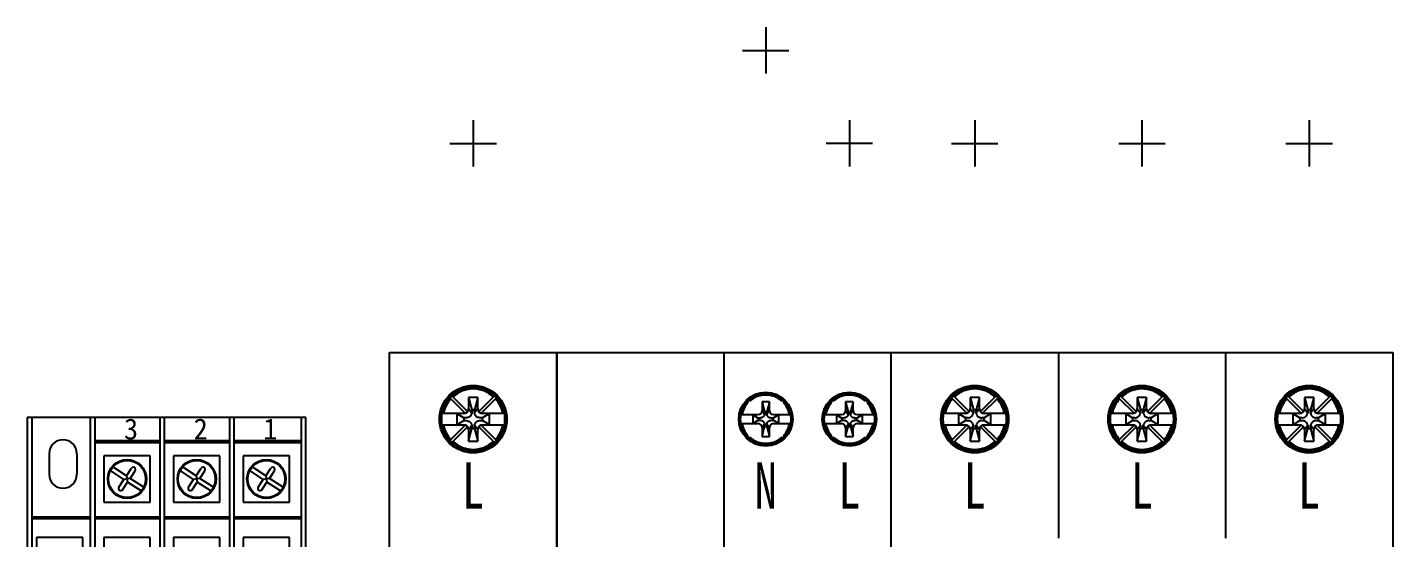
# Model space of a CAD drawing. Extents: x 1008937 to 1009637, y 79345 to 81548.
# Drawn here: x 1009109.2 to 1009256.2, y 80615.4 to 80670.4 of the extents above; entities that cross this region are included whole.
import ezdxf
from ezdxf.enums import TextEntityAlignment as Align

# ---------------------------------------------------------------- set-up
doc = ezdxf.new("R2010")
doc.units = 0
doc.header["$MEASUREMENT"] = 0
doc.layers.add('LY-JS-YQJ', color=7, linetype='Continuous')
doc.layers.add('LY-二次控制图', color=7, linetype='Continuous', lineweight=18)
doc.styles.add('LY-SJ-元器件', font='', dxfattribs={"width": 0.6, "height": 4})
doc.styles.get('LY-SJ-元器件').set_extended_font_data('SimSun')

# ---------------------------------------------------------------- blocks, each defined once
blk = doc.blocks.new('HH54P')
at = {"layer": 'LY-JS-YQJ'}
for p, q in [((0, 71), (0, 68.5)), ((30, 71), (0, 71)), ((0, 71), (0, 0)), ((0.5, 71), (0.5, 0)), ((6.75, 71), (6.75, 51)), ((7.25, 71), (7.25, 51)), ((14.25, 71), (14.25, 51)), ((14.75, 71), (14.75, 51)), ((21.75, 71), (21.75, 51)), ((22.25, 71), (22.25, 51)), ((29.5, 0), (29.5, 71)), ((30, 0), (30, 71)), ((7.25, 68.5), (14.25, 68.5)), ((7.25, 68.3), (14.25, 68.3)), ((14.75, 68.5), (21.75, 68.5)), ((14.75, 68.3), (21.75, 68.3)), ((22.25, 68.5), (29.5, 68.5)), ((22.25, 68.3), (29.5, 68.3)), ((2.34, 67.09), (2.34, 64.88)), ((5.34, 67.09), (5.34, 64.88)), ((13.24, 66.87), (8.24, 66.87)), ((8.24, 66.87), (8.24, 61.87)), ((13.24, 61.87), (13.24, 66.87)), ((15.74, 66.87), (15.74, 61.87)), ((20.74, 66.87), (15.74, 66.87)), ((20.74, 61.87), (20.74, 66.87)), ((28.24, 66.87), (23.24, 66.87)), ((23.24, 66.87), (23.24, 61.87)), ((28.24, 61.87), (28.24, 66.87)), ((10.4, 64.3), (8.95, 65.27)), ((10.67, 64.71), (9.21, 65.67)), ((10.67, 64.71), (11.21, 65.53)), ((10.67, 64.71), (10.8, 64.04)), ((11.07, 64.44), (11.61, 65.26)), ((17.9, 64.3), (16.45, 65.27)), ((18.17, 64.71), (16.71, 65.67)), ((18.17, 64.71), (18.71, 65.53)), ((18.17, 64.71), (18.3, 64.04)), ((18.57, 64.44), (19.11, 65.26)), ((25.4, 64.3), (23.95, 65.27)), ((25.67, 64.71), (24.21, 65.67)), ((25.67, 64.71), (26.21, 65.53)), ((25.67, 64.71), (25.8, 64.04)), ((26.07, 64.44), (26.61, 65.26)), ((9.86, 63.48), (10.4, 64.3)), ((10.26, 63.22), (10.8, 64.04)), ((11.07, 64.44), (10.4, 64.3)), ((12.26, 63.08), (10.8, 64.04)), ((12.53, 63.48), (11.07, 64.44)), ((17.36, 63.48), (17.9, 64.3)), ((17.76, 63.22), (18.3, 64.04)), ((18.57, 64.44), (17.9, 64.3)), ((19.76, 63.08), (18.3, 64.04)), ((20.03, 63.48), (18.57, 64.44)), ((24.86, 63.48), (25.4, 64.3)), ((25.26, 63.22), (25.8, 64.04)), ((26.07, 64.44), (25.4, 64.3)), ((27.26, 63.08), (25.8, 64.04)), ((27.53, 63.48), (26.07, 64.44)), ((8.24, 61.87), (13.24, 61.87)), ((15.74, 61.87), (20.74, 61.87)), ((23.24, 61.87), (28.24, 61.87)), ((0.5, 60.3), (6.75, 60.3)), ((7.25, 60.3), (14.25, 60.3)), ((14.75, 60.3), (21.75, 60.3)), ((22.25, 60.3), (29.5, 60.3)), ((0.5, 60.1), (6.75, 60.1)), ((7.25, 60.1), (14.25, 60.1)), ((14.75, 60.1), (21.75, 60.1)), ((22.25, 60.1), (29.5, 60.1)), ((5.99, 58.07), (0.99, 58.07)), ((0.99, 58.07), (0.99, 53.07)), ((5.99, 53.07), (5.99, 58.07)), ((8.24, 58.07), (8.24, 53.07)), ((13.24, 58.07), (8.24, 58.07)), ((13.24, 53.07), (13.24, 58.07)), ((20.74, 58.07), (15.74, 58.07)), ((15.74, 58.07), (15.74, 53.07)), ((20.74, 53.07), (20.74, 58.07)), ((23.24, 58.07), (23.24, 53.07)), ((28.24, 58.07), (23.24, 58.07)), ((28.24, 53.07), (28.24, 58.07))]:
    blk.add_line(p, q, dxfattribs=at)
for centre, radius in [((10.74, 64.37), 2.09), ((10.74, 64.37), 2), ((18.24, 64.37), 2.09), ((18.24, 64.37), 2), ((25.74, 64.37), 2.09), ((25.74, 64.37), 2)]:
    blk.add_circle(centre, radius, dxfattribs=at)
for centre, radius, start, end in [((3.84, 67.09), 1.5, 0, 180), ((3.84, 64.88), 1.5, 180, 0), ((11.41, 65.39), 0.24, 326.5949, 146.5949), ((18.91, 65.39), 0.24, 326.5949, 146.5949), ((26.41, 65.39), 0.24, 326.5949, 146.5949), ((10.06, 63.35), 0.24, 146.5949, 326.5949), ((17.56, 63.35), 0.24, 146.5949, 326.5949), ((25.06, 63.35), 0.24, 146.5949, 326.5949)]:
    blk.add_arc(centre, radius, start, end, dxfattribs=at)
at = {"layer": 'LY-JS-YQJ', "char_height": 2.25, "width": 1.0919, "attachment_point": 1}
for s, insert in [('{\\fSimSun|b0|i0|c134|p2;3}', (10.4, 70.88)), ('{\\fSimSun|b0|i0|c134|p2;2}', (17.9, 70.88)), ('{\\fSimSun|b0|i0|c134|p2;1}', (25.4, 70.88))]:
    blk.add_mtext(s, dxfattribs=dict(at, insert=insert))
blk = doc.blocks.new('微端1PN+ELE-36mm右-2022.1')
at = {"color": 1}
for p, q in [((22.5, 77.5), (22.5, 72.5)), ((20, 75), (25, 75)), ((31.5, 67.5), (31.5, 62.5)), ((29, 65), (34, 65))]:
    blk.add_line(p, q, dxfattribs=at)
at = {"color": 0}
for p, q in [((0, 42.49), (36, 42.49)), ((0, -42.49), (0, 42.49)), ((36, -42.49), (36, 42.49))]:
    blk.add_line(p, q, dxfattribs=at)
at = {"color": 0, "linetype": 'Continuous', "lineweight": 25}
for p, q in [((20.66, 37.31), (20.49, 37.14)), ((20.49, 37.14), (20.58, 37.06)), ((20.75, 37.23), (20.66, 37.31)), ((22.1, 37.18), (22.38, 36.1)), ((22.1, 37.18), (22.1, 36.23)), ((22.9, 37.18), (22.1, 37.18)), ((22.9, 37.18), (22.62, 36.1)), ((22.9, 36.23), (22.9, 37.18)), ((24.34, 37.31), (24.25, 37.23)), ((24.51, 37.14), (24.34, 37.31)), ((24.42, 37.06), (24.51, 37.14)), ((29.66, 37.31), (29.49, 37.14)), ((29.49, 37.14), (29.58, 37.06)), ((29.75, 37.23), (29.66, 37.31)), ((31.1, 37.18), (31.38, 36.1)), ((31.1, 37.18), (31.1, 36.23)), ((31.9, 37.18), (31.1, 37.18)), ((31.9, 37.18), (31.62, 36.1)), ((31.9, 36.23), (31.9, 37.18)), ((33.34, 37.31), (33.25, 37.23)), ((33.51, 37.14), (33.34, 37.31)), ((33.42, 37.06), (33.51, 37.14)), ((21.66, 35.78), (19.77, 35.78)), ((21.1, 35.78), (21.1, 34.82)), ((21.1, 35.78), (21.7, 35.42)), ((21.7, 35.42), (21.7, 35.18)), ((21.9, 35.42), (21.7, 35.42)), ((22.1, 36.23), (22.38, 35.82)), ((22.62, 36.1), (22.38, 36.1)), ((22.38, 36.1), (22.38, 35.82)), ((22.9, 36.23), (22.62, 35.82)), ((22.62, 35.82), (22.62, 36.1)), ((23.3, 35.42), (23.1, 35.42)), ((23.9, 35.78), (23.3, 35.42)), ((23.3, 35.18), (23.3, 35.42)), ((25.23, 35.78), (23.34, 35.78)), ((23.9, 34.82), (23.9, 35.78)), ((30.66, 35.78), (28.77, 35.78)), ((30.1, 35.78), (30.1, 34.82)), ((30.1, 35.78), (30.7, 35.42)), ((30.7, 35.42), (30.7, 35.18)), ((30.9, 35.42), (30.7, 35.42)), ((31.1, 36.23), (31.38, 35.82)), ((31.62, 36.1), (31.38, 36.1)), ((31.38, 36.1), (31.38, 35.82)), ((31.9, 36.23), (31.62, 35.82)), ((31.62, 35.82), (31.62, 36.1)), ((32.3, 35.42), (32.1, 35.42)), ((32.9, 35.78), (32.3, 35.42)), ((32.3, 35.18), (32.3, 35.42)), ((34.23, 35.78), (32.34, 35.78)), ((32.9, 34.82), (32.9, 35.78)), ((19.77, 34.82), (21.66, 34.82)), ((21.1, 34.82), (21.7, 35.18)), ((21.7, 35.18), (21.9, 35.18)), ((22.1, 34.38), (22.38, 34.78)), ((22.1, 33.42), (22.38, 34.5)), ((22.1, 34.38), (22.1, 33.42)), ((22.38, 34.78), (22.38, 34.5)), ((22.38, 34.5), (22.62, 34.5)), ((22.62, 34.5), (22.62, 34.78)), ((22.9, 34.38), (22.62, 34.78)), ((22.62, 34.5), (22.9, 33.42)), ((22.9, 33.42), (22.9, 34.38)), ((23.1, 35.18), (23.3, 35.18)), ((23.9, 34.82), (23.3, 35.18)), ((23.34, 34.82), (25.23, 34.82)), ((28.77, 34.82), (30.66, 34.82)), ((30.1, 34.82), (30.7, 35.18)), ((30.7, 35.18), (30.9, 35.18)), ((31.1, 34.38), (31.38, 34.78)), ((31.1, 33.42), (31.38, 34.5)), ((31.1, 34.38), (31.1, 33.42)), ((31.38, 34.78), (31.38, 34.5)), ((31.38, 34.5), (31.62, 34.5)), ((31.62, 34.5), (31.62, 34.78)), ((31.9, 34.38), (31.62, 34.78)), ((31.62, 34.5), (31.9, 33.42)), ((31.9, 33.42), (31.9, 34.38)), ((32.1, 35.18), (32.3, 35.18)), ((32.9, 34.82), (32.3, 35.18)), ((32.34, 34.82), (34.23, 34.82)), ((20.58, 33.55), (20.49, 33.47)), ((20.49, 33.47), (20.66, 33.3)), ((20.66, 33.3), (20.75, 33.38)), ((22.1, 33.42), (22.9, 33.42)), ((22.5, 32.5), (22.5, 32.7)), ((24.25, 33.38), (24.34, 33.3)), ((24.34, 33.3), (24.51, 33.47)), ((24.51, 33.47), (24.42, 33.55)), ((29.58, 33.55), (29.49, 33.47)), ((29.49, 33.47), (29.66, 33.3)), ((29.66, 33.3), (29.75, 33.38)), ((31.1, 33.42), (31.9, 33.42)), ((31.5, 32.5), (31.5, 32.7)), ((33.25, 33.38), (33.34, 33.3)), ((33.34, 33.3), (33.51, 33.47)), ((33.51, 33.47), (33.42, 33.55))]:
    blk.add_line(p, q, dxfattribs=at)
at = {"color": 0}
blk.add_lwpolyline([(18, 42.49), (18, -42.51)], dxfattribs=at)
at = {"color": 0, "linetype": 'Continuous', "lineweight": 25}
for points in [[(22.38, 35.82, -0.008657), (22.36, 35.76, -0.023793), (22.34, 35.7, -0.091571), (22.26, 35.58, -0.078411), (22.13, 35.48, -0.073505), (22.03, 35.44, -0.017685), (21.98, 35.43, -0.010456), (21.94, 35.43, -0.005778), (21.9, 35.42)], [(23.1, 35.42, -0.008656), (23.04, 35.43, -0.023792), (22.97, 35.44, -0.085963), (22.85, 35.49, -0.089526), (22.71, 35.61, -0.067272), (22.66, 35.7, -0.017683), (22.64, 35.74, -0.010455), (22.63, 35.78, -0.005777), (22.62, 35.82)], [(31.38, 35.82, -0.008657), (31.36, 35.76, -0.023793), (31.34, 35.7, -0.091571), (31.26, 35.58, -0.078411), (31.13, 35.48, -0.073505), (31.03, 35.44, -0.017685), (30.98, 35.43, -0.010456), (30.94, 35.43, -0.005778), (30.9, 35.42)], [(32.1, 35.42, -0.008656), (32.04, 35.43, -0.023792), (31.97, 35.44, -0.085963), (31.85, 35.49, -0.089526), (31.71, 35.61, -0.067272), (31.66, 35.7, -0.017683), (31.64, 35.74, -0.010455), (31.63, 35.78, -0.005777), (31.62, 35.82)], [(21.9, 35.18, -0.00869), (21.96, 35.18, -0.023887), (22.03, 35.17, -0.086312), (22.15, 35.12, -0.089889), (22.29, 34.99, -0.067544), (22.34, 34.9, -0.017754), (22.36, 34.86, -0.010496), (22.37, 34.82, -0.005799), (22.38, 34.78)], [(22.62, 34.78, -0.008657), (22.64, 34.85, -0.023793), (22.66, 34.91, -0.091571), (22.74, 35.03, -0.078412), (22.87, 35.13, -0.073501), (22.97, 35.17, -0.017684), (23.02, 35.17, -0.010456), (23.06, 35.18, -0.005777), (23.1, 35.18)], [(30.9, 35.18, -0.00869), (30.96, 35.18, -0.023887), (31.03, 35.17, -0.086312), (31.15, 35.12, -0.089889), (31.29, 34.99, -0.067544), (31.34, 34.9, -0.017754), (31.36, 34.86, -0.010496), (31.37, 34.82, -0.005799), (31.38, 34.78)], [(31.62, 34.78, -0.008657), (31.64, 34.85, -0.023793), (31.66, 34.91, -0.091571), (31.74, 35.03, -0.078412), (31.87, 35.13, -0.073501), (31.97, 35.17, -0.017684), (32.02, 35.17, -0.010456), (32.06, 35.18, -0.005777), (32.1, 35.18)]]:
    blk.add_lwpolyline(points, format="xyb", dxfattribs=at)
at = {"color": 0}
for centre, radius in [((22.5, 35.3), 2.91), ((22.5, 35.3), 2.71), ((31.5, 35.3), 2.91), ((31.5, 35.3), 2.71)]:
    blk.add_circle(centre, radius, dxfattribs=at)
at = {"color": 0, "linetype": 'Continuous', "lineweight": 25}
for centre in [(22.5, 35.3), (31.5, 35.3)]:
    blk.add_circle(centre, 2.8, dxfattribs=at)
for centre, radius, start, end in [((22.5, 35.3), 2.6, 137.6454, 169.3613), ((22.5, 35.3), 2.6, 47.6454, 132.3546), ((22.5, 35.3), 2.6, 10.6387, 42.3546), ((31.5, 35.3), 2.6, 137.6454, 169.3613), ((31.5, 35.3), 2.6, 47.6454, 132.3546), ((31.5, 35.3), 2.6, 10.6387, 42.3546), ((21.66, 36.23), 0.442, 270, 360), ((23.34, 36.23), 0.442, 180, 270), ((30.66, 36.23), 0.442, 270, 360), ((32.34, 36.23), 0.442, 180, 270), ((22.5, 35.3), 2.6, 190.6387, 222.3546), ((21.66, 34.38), 0.442, 0, 90), ((23.34, 34.38), 0.442, 90, 180), ((22.5, 35.3), 2.6, 317.6454, 349.3613), ((31.5, 35.3), 2.6, 190.6387, 222.3546), ((30.66, 34.38), 0.442, 0, 90), ((32.34, 34.38), 0.442, 90, 180), ((31.5, 35.3), 2.6, 317.6454, 349.3613), ((22.5, 35.3), 2.6, 227.6454, 312.3546), ((31.5, 35.3), 2.6, 227.6454, 312.3546)]:
    blk.add_arc(centre, radius, start, end, dxfattribs=at)
at = {"color": 0, "style": 'LY-SJ-元器件', "width": 0.7}
for s, p in [('N', (22.5, 28.15)), ('L', (31.5, 28.15))]:
    blk.add_text(s, height=5, dxfattribs=at).set_placement(p, align=Align.MIDDLE)
blk = doc.blocks.new('微端3P-54mm-2022.1')
at = {"color": 1}
for p, q in [((9, 67.5), (9, 62.5)), ((27, 67.5), (27, 62.5)), ((45, 67.5), (45, 62.5)), ((6.5, 65), (11.5, 65)), ((24.5, 65), (29.5, 65)), ((42.5, 65), (47.5, 65))]:
    blk.add_line(p, q, dxfattribs=at)
at = {"color": 0}
for p, q in [((0, -42.5), (0, 42.5)), ((0, 42.5), (54, 42.5)), ((18, 42.5), (18, 22.5)), ((36, 42.5), (36, 22.5)), ((54, 42.5), (54, -42.5))]:
    blk.add_line(p, q, dxfattribs=at)
at = {"color": 0, "linetype": 'Continuous', "lineweight": 25}
for p, q in [((6.7, 37.82), (6.49, 37.61)), ((6.49, 37.61), (6.6, 37.5)), ((6.6, 37.5), (8.15, 35.95)), ((6.81, 37.71), (6.7, 37.82)), ((8.39, 36.13), (6.81, 37.71)), ((8.5, 37.66), (8.5, 36.46)), ((8.5, 37.66), (8.85, 36.31)), ((9.5, 37.66), (8.5, 37.66)), ((9.5, 37.66), (9.15, 36.31)), ((9.5, 36.46), (9.5, 37.66)), ((11.19, 37.71), (9.61, 36.13)), ((9.85, 35.95), (11.4, 37.5)), ((11.3, 37.82), (11.19, 37.71)), ((11.51, 37.61), (11.3, 37.82)), ((11.4, 37.5), (11.51, 37.61)), ((24.7, 37.82), (24.49, 37.61)), ((24.49, 37.61), (24.6, 37.5)), ((24.6, 37.5), (26.15, 35.95)), ((24.81, 37.71), (24.7, 37.82)), ((26.39, 36.13), (24.81, 37.71)), ((27.5, 37.66), (26.5, 37.66)), ((26.5, 37.66), (26.5, 36.46)), ((26.5, 37.66), (26.85, 36.31)), ((27.5, 37.66), (27.15, 36.31)), ((27.5, 36.46), (27.5, 37.66)), ((29.19, 37.71), (27.61, 36.13)), ((27.85, 35.95), (29.4, 37.5)), ((29.3, 37.82), (29.19, 37.71)), ((29.51, 37.61), (29.3, 37.82)), ((29.4, 37.5), (29.51, 37.61)), ((42.7, 37.82), (42.49, 37.61)), ((42.49, 37.61), (42.6, 37.5)), ((42.6, 37.5), (44.15, 35.95)), ((42.81, 37.71), (42.7, 37.82)), ((44.39, 36.13), (42.81, 37.71)), ((44.5, 37.66), (44.85, 36.31)), ((45.5, 37.66), (44.5, 37.66)), ((44.5, 37.66), (44.5, 36.46)), ((45.5, 37.66), (45.15, 36.31)), ((45.5, 36.46), (45.5, 37.66)), ((47.19, 37.71), (45.61, 36.13)), ((45.85, 35.95), (47.4, 37.5)), ((47.3, 37.82), (47.19, 37.71)), ((47.51, 37.61), (47.3, 37.82)), ((47.4, 37.5), (47.51, 37.61)), ((7.95, 35.91), (5.59, 35.91)), ((7.25, 35.91), (7.25, 34.71)), ((7.25, 35.91), (8, 35.46)), ((8, 35.46), (8, 35.16)), ((8.25, 35.46), (8, 35.46)), ((8.5, 36.46), (8.85, 35.96)), ((9.15, 36.31), (8.85, 36.31)), ((8.85, 36.31), (8.85, 35.96)), ((9.5, 36.46), (9.15, 35.96)), ((9.15, 35.96), (9.15, 36.31)), ((10, 35.46), (9.75, 35.46)), ((10.75, 35.91), (10, 35.46)), ((10, 35.16), (10, 35.46)), ((12.42, 35.91), (10.05, 35.91)), ((10.75, 34.71), (10.75, 35.91)), ((25.95, 35.91), (23.59, 35.91)), ((25.25, 35.91), (25.25, 34.71)), ((25.25, 35.91), (26, 35.46)), ((26, 35.46), (26, 35.16)), ((26.25, 35.46), (26, 35.46)), ((26.5, 36.46), (26.85, 35.96)), ((26.85, 36.31), (26.85, 35.96)), ((27.15, 36.31), (26.85, 36.31)), ((27.5, 36.46), (27.15, 35.96)), ((27.15, 35.96), (27.15, 36.31)), ((28, 35.46), (27.75, 35.46)), ((28.75, 35.91), (28, 35.46)), ((28, 35.16), (28, 35.46)), ((30.42, 35.91), (28.05, 35.91)), ((28.75, 34.71), (28.75, 35.91)), ((43.95, 35.91), (41.59, 35.91)), ((43.25, 35.91), (43.25, 34.71)), ((43.25, 35.91), (44, 35.46)), ((44, 35.46), (44, 35.16)), ((44.25, 35.46), (44, 35.46)), ((44.5, 36.46), (44.85, 35.96)), ((44.85, 36.31), (44.85, 35.96)), ((45.15, 36.31), (44.85, 36.31)), ((45.5, 36.46), (45.15, 35.96)), ((45.15, 35.96), (45.15, 36.31)), ((46, 35.46), (45.75, 35.46)), ((46.75, 35.91), (46, 35.46)), ((46, 35.16), (46, 35.46)), ((48.42, 35.91), (46.05, 35.91)), ((46.75, 34.71), (46.75, 35.91)), ((5.58, 34.71), (7.95, 34.71)), ((8.15, 34.67), (6.6, 33.12)), ((6.81, 32.91), (8.39, 34.49)), ((7.25, 34.71), (8, 35.16)), ((8, 35.16), (8.25, 35.16)), ((8.5, 34.16), (8.85, 34.65)), ((8.5, 32.96), (8.85, 34.31)), ((8.5, 34.16), (8.5, 32.96)), ((8.85, 34.65), (8.85, 34.31)), ((8.85, 34.31), (9.15, 34.31)), ((9.5, 34.16), (9.15, 34.66)), ((9.15, 34.31), (9.15, 34.66)), ((9.15, 34.31), (9.5, 32.96)), ((9.5, 32.96), (9.5, 34.16)), ((9.61, 34.49), (11.19, 32.91)), ((9.75, 35.16), (10, 35.16)), ((11.4, 33.12), (9.85, 34.67)), ((10.75, 34.71), (10, 35.16)), ((10.05, 34.71), (12.41, 34.71)), ((23.58, 34.71), (25.95, 34.71)), ((26.15, 34.67), (24.6, 33.12)), ((24.81, 32.91), (26.39, 34.49)), ((25.25, 34.71), (26, 35.16)), ((26, 35.16), (26.25, 35.16)), ((26.5, 34.16), (26.85, 34.65)), ((26.5, 32.96), (26.85, 34.31)), ((26.5, 34.16), (26.5, 32.96)), ((26.85, 34.65), (26.85, 34.31)), ((26.85, 34.31), (27.15, 34.31)), ((27.15, 34.31), (27.15, 34.66)), ((27.5, 34.16), (27.15, 34.66)), ((27.15, 34.31), (27.5, 32.96)), ((27.5, 32.96), (27.5, 34.16)), ((27.61, 34.49), (29.19, 32.91)), ((27.75, 35.16), (28, 35.16)), ((29.4, 33.12), (27.85, 34.67)), ((28.75, 34.71), (28, 35.16)), ((28.05, 34.71), (30.41, 34.71)), ((41.58, 34.71), (43.95, 34.71)), ((44.15, 34.67), (42.6, 33.12)), ((42.81, 32.91), (44.39, 34.49)), ((43.25, 34.71), (44, 35.16)), ((44, 35.16), (44.25, 35.16)), ((44.5, 34.16), (44.85, 34.65)), ((44.5, 32.96), (44.85, 34.31)), ((44.5, 34.16), (44.5, 32.96)), ((44.85, 34.65), (44.85, 34.31)), ((44.85, 34.31), (45.15, 34.31)), ((45.15, 34.31), (45.15, 34.66)), ((45.5, 34.16), (45.15, 34.66)), ((45.15, 34.31), (45.5, 32.96)), ((45.5, 32.96), (45.5, 34.16)), ((45.61, 34.49), (47.19, 32.91)), ((45.75, 35.16), (46, 35.16)), ((47.4, 33.12), (45.85, 34.67)), ((46.75, 34.71), (46, 35.16)), ((46.05, 34.71), (48.41, 34.71)), ((6.6, 33.12), (6.49, 33.01)), ((6.49, 33.01), (6.7, 32.8)), ((6.7, 32.8), (6.81, 32.91)), ((8.5, 32.96), (9.5, 32.96)), ((11.19, 32.91), (11.3, 32.8)), ((11.3, 32.8), (11.51, 33.01)), ((11.51, 33.01), (11.4, 33.12)), ((24.6, 33.12), (24.49, 33.01)), ((24.49, 33.01), (24.7, 32.8)), ((24.7, 32.8), (24.81, 32.91)), ((26.5, 32.96), (27.5, 32.96)), ((29.19, 32.91), (29.3, 32.8)), ((29.3, 32.8), (29.51, 33.01)), ((29.51, 33.01), (29.4, 33.12)), ((42.6, 33.12), (42.49, 33.01)), ((42.49, 33.01), (42.7, 32.8)), ((42.7, 32.8), (42.81, 32.91)), ((44.5, 32.96), (45.5, 32.96)), ((47.19, 32.91), (47.3, 32.8)), ((47.3, 32.8), (47.51, 33.01)), ((47.51, 33.01), (47.4, 33.12)), ((9, 31.81), (9, 32.06)), ((27, 31.81), (27, 32.06)), ((45, 31.81), (45, 32.06))]:
    blk.add_line(p, q, dxfattribs=at)
at = {"color": 0}
for centre, radius in [((9, 35.31), 3.64), ((9, 35.31), 3.39), ((27, 35.31), 3.64), ((27, 35.31), 3.39), ((45, 35.31), 3.64), ((45, 35.31), 3.39)]:
    blk.add_circle(centre, radius, dxfattribs=at)
at = {"color": 0, "linetype": 'Continuous', "lineweight": 25}
for centre in [(9, 35.31), (27, 35.31), (45, 35.31)]:
    blk.add_circle(centre, 3.5, dxfattribs=at)
for centre, radius, start, end in [((9, 35.31), 3.25, 47.6454, 132.3546), ((27, 35.31), 3.25, 47.6454, 132.3546), ((45, 35.31), 3.25, 47.6454, 132.3546), ((9, 35.31), 3.25, 137.6454, 169.3613), ((9, 35.31), 3.25, 10.6387, 42.3546), ((27, 35.31), 3.25, 137.6454, 169.3613), ((27, 35.31), 3.25, 10.6387, 42.3546), ((45, 35.31), 3.25, 137.6454, 169.3613), ((45, 35.31), 3.25, 10.6387, 42.3546), ((7.95, 36.46), 0.552, 270, 360), ((8.06, 37.76), 2.31, 274.6869, 276.011), ((8.18, 36.73), 1.27, 275.7409, 278.1372), ((8.25, 36.21), 0.747, 278.1332, 282.1859), ((8.31, 35.96), 0.494, 282.0203, 298.836), ((8.23, 36.09), 0.641, 299.0084, 316.9423), ((8.33, 36), 0.506, 316.5183, 337.4465), ((8.03, 36.13), 0.834, 337.6013, 343.0532), ((6.62, 36.56), 2.31, 342.9388, 344.9228), ((11.38, 36.56), 2.31, 195.0773, 196.4013), ((10.39, 36.26), 1.27, 196.1312, 198.5273), ((9.89, 36.09), 0.747, 198.5233, 202.5755), ((9.65, 35.99), 0.49, 202.3673, 217.7617), ((9.77, 36.09), 0.636, 218.1132, 238.5766), ((9.7, 35.97), 0.5, 238.269, 257.922), ((10.05, 36.46), 0.552, 180, 270), ((9.77, 36.3), 0.834, 257.9903, 263.442), ((9.94, 37.76), 2.31, 263.3277, 265.3115), ((25.95, 36.46), 0.552, 270, 360), ((26.06, 37.76), 2.31, 274.6869, 276.011), ((26.18, 36.73), 1.27, 275.7409, 278.1372), ((26.25, 36.21), 0.747, 278.1332, 282.1859), ((26.31, 35.96), 0.494, 282.0203, 298.836), ((26.23, 36.09), 0.641, 299.0084, 316.9423), ((26.33, 36), 0.506, 316.5183, 337.4465), ((26.03, 36.13), 0.834, 337.6013, 343.0532), ((24.62, 36.56), 2.31, 342.9388, 344.9228), ((29.38, 36.56), 2.31, 195.0773, 196.4013), ((28.39, 36.26), 1.27, 196.1312, 198.5273), ((27.89, 36.09), 0.747, 198.5233, 202.5755), ((27.65, 35.99), 0.49, 202.3673, 217.7617), ((27.77, 36.09), 0.636, 218.1132, 238.5766), ((27.7, 35.97), 0.5, 238.269, 257.922), ((28.05, 36.46), 0.552, 180, 270), ((27.77, 36.3), 0.834, 257.9903, 263.442), ((27.94, 37.76), 2.31, 263.3277, 265.3115), ((43.95, 36.46), 0.552, 270, 360), ((44.06, 37.76), 2.31, 274.6869, 276.011), ((44.18, 36.73), 1.27, 275.7409, 278.1372), ((44.25, 36.21), 0.747, 278.1332, 282.1859), ((44.31, 35.96), 0.494, 282.0203, 298.836), ((44.23, 36.09), 0.641, 299.0084, 316.9423), ((44.33, 36), 0.506, 316.5183, 337.4465), ((44.03, 36.13), 0.834, 337.6013, 343.0532), ((42.62, 36.56), 2.31, 342.9388, 344.9228), ((47.38, 36.56), 2.31, 195.0773, 196.4013), ((46.39, 36.26), 1.27, 196.1312, 198.5273), ((45.89, 36.09), 0.747, 198.5233, 202.5755), ((45.65, 35.99), 0.49, 202.3673, 217.7617), ((45.77, 36.09), 0.636, 218.1132, 238.5766), ((45.7, 35.97), 0.5, 238.269, 257.922), ((46.05, 36.46), 0.552, 180, 270), ((45.77, 36.3), 0.834, 257.9903, 263.442), ((45.94, 37.76), 2.31, 263.3277, 265.3115), ((9, 35.31), 3.25, 190.6387, 222.3546), ((7.95, 34.16), 0.552, 0, 90), ((8.06, 32.85), 2.31, 83.234, 85.2255), ((8.23, 34.32), 0.834, 77.8753, 83.3489), ((8.3, 34.65), 0.5, 58.0737, 77.8061), ((8.23, 34.53), 0.636, 37.8376, 58.3835), ((8.35, 34.62), 0.49, 22.029, 37.4855), ((8.11, 34.52), 0.747, 18.1694, 22.2379), ((7.61, 34.36), 1.27, 15.7681, 18.1735), ((6.61, 34.07), 2.31, 14.7102, 16.0393), ((11.38, 34.06), 2.31, 162.9388, 164.9228), ((9.97, 34.49), 0.834, 157.6013, 163.0532), ((9.67, 34.62), 0.506, 136.5183, 157.4465), ((9.77, 34.53), 0.641, 119.0082, 136.9423), ((9.69, 34.65), 0.494, 102.021, 118.8359), ((10.05, 34.16), 0.552, 90, 180), ((9.75, 34.41), 0.747, 98.1342, 102.1867), ((9.82, 33.89), 1.27, 95.7421, 98.1383), ((9.94, 32.85), 2.31, 94.6881, 96.0122), ((9, 35.31), 3.25, 317.6454, 349.3613), ((27, 35.31), 3.25, 190.6387, 222.3546), ((25.95, 34.16), 0.552, 0, 90), ((26.06, 32.85), 2.31, 83.234, 85.2255), ((26.23, 34.32), 0.834, 77.8753, 83.3489), ((26.3, 34.65), 0.5, 58.0737, 77.8061), ((26.23, 34.53), 0.636, 37.8376, 58.3835), ((26.35, 34.62), 0.49, 22.029, 37.4855), ((26.11, 34.52), 0.747, 18.1694, 22.2379), ((25.61, 34.36), 1.27, 15.7681, 18.1735), ((24.61, 34.07), 2.31, 14.7102, 16.0393), ((29.38, 34.06), 2.31, 162.9388, 164.9228), ((27.97, 34.49), 0.834, 157.6013, 163.0532), ((27.67, 34.62), 0.506, 136.5183, 157.4465), ((27.77, 34.53), 0.641, 119.0082, 136.9423), ((27.69, 34.65), 0.494, 102.021, 118.8359), ((28.05, 34.16), 0.552, 90, 180), ((27.75, 34.41), 0.747, 98.1342, 102.1867), ((27.82, 33.89), 1.27, 95.7421, 98.1383), ((27.94, 32.85), 2.31, 94.6881, 96.0122), ((27, 35.31), 3.25, 317.6454, 349.3613), ((45, 35.31), 3.25, 190.6387, 222.3546), ((43.95, 34.16), 0.552, 0, 90), ((44.06, 32.85), 2.31, 83.234, 85.2255), ((44.23, 34.32), 0.834, 77.8753, 83.3489), ((44.3, 34.65), 0.5, 58.0737, 77.8061), ((44.23, 34.53), 0.636, 37.8376, 58.3835), ((44.35, 34.62), 0.49, 22.029, 37.4855), ((44.11, 34.52), 0.747, 18.1694, 22.2379), ((43.61, 34.36), 1.27, 15.7681, 18.1735), ((42.61, 34.07), 2.31, 14.7102, 16.0393), ((47.38, 34.06), 2.31, 162.9388, 164.9228), ((45.97, 34.49), 0.834, 157.6013, 163.0532), ((45.67, 34.62), 0.506, 136.5183, 157.4465), ((45.77, 34.53), 0.641, 119.0082, 136.9423), ((45.69, 34.65), 0.494, 102.021, 118.8359), ((46.05, 34.16), 0.552, 90, 180), ((45.75, 34.41), 0.747, 98.1342, 102.1867), ((45.82, 33.89), 1.27, 95.7421, 98.1383), ((45.94, 32.85), 2.31, 94.6881, 96.0122), ((45, 35.31), 3.25, 317.6454, 349.3613), ((9, 35.31), 3.25, 227.6454, 312.3546), ((27, 35.31), 3.25, 227.6454, 312.3546), ((45, 35.31), 3.25, 227.6454, 312.3546)]:
    blk.add_arc(centre, radius, start, end, dxfattribs=at)
at = {"color": 0, "style": 'LY-SJ-元器件', "width": 0.7}
for p in [(9, 28.16), (27, 28.16), (45, 28.16)]:
    blk.add_text('L', height=5, dxfattribs=at).set_placement(p, align=Align.MIDDLE)
blk = doc.blocks.new('微端1P-18mm-2022.1')
at = {"color": 1}
for p, q in [((9, 67.5), (9, 62.5)), ((6.5, 65), (11.5, 65))]:
    blk.add_line(p, q, dxfattribs=at)
at = {"color": 0}
for p, q in [((0, -42.5), (0, 42.5)), ((0, 42.5), (18, 42.5)), ((18, 42.5), (18, -42.5))]:
    blk.add_line(p, q, dxfattribs=at)
at = {"color": 0, "linetype": 'Continuous', "lineweight": 25}
for p, q in [((6.7, 37.82), (6.49, 37.61)), ((6.49, 37.61), (6.6, 37.5)), ((6.6, 37.5), (8.15, 35.95)), ((6.81, 37.71), (6.7, 37.82)), ((8.39, 36.13), (6.81, 37.71)), ((8.5, 37.66), (8.85, 36.31)), ((8.5, 37.66), (8.5, 36.46)), ((9.5, 37.66), (8.5, 37.66)), ((9.5, 37.66), (9.15, 36.31)), ((9.5, 36.46), (9.5, 37.66)), ((11.19, 37.71), (9.61, 36.13)), ((9.85, 35.95), (11.4, 37.5)), ((11.3, 37.82), (11.19, 37.71)), ((11.51, 37.61), (11.3, 37.82)), ((11.4, 37.5), (11.51, 37.61)), ((7.95, 35.91), (5.59, 35.91)), ((7.25, 35.91), (7.25, 34.71)), ((7.25, 35.91), (8, 35.46)), ((8, 35.46), (8, 35.16)), ((8.25, 35.46), (8, 35.46)), ((8.5, 36.46), (8.85, 35.96)), ((9.15, 36.31), (8.85, 36.31)), ((8.85, 36.31), (8.85, 35.96)), ((9.5, 36.46), (9.15, 35.96)), ((9.15, 35.96), (9.15, 36.31)), ((10, 35.46), (9.75, 35.46)), ((10.75, 35.91), (10, 35.46)), ((10, 35.16), (10, 35.46)), ((12.42, 35.91), (10.05, 35.91)), ((10.75, 34.71), (10.75, 35.91)), ((5.58, 34.71), (7.95, 34.71)), ((8.15, 34.67), (6.6, 33.12)), ((6.81, 32.91), (8.39, 34.49)), ((7.25, 34.71), (8, 35.16)), ((8, 35.16), (8.25, 35.16)), ((8.5, 34.16), (8.85, 34.65)), ((8.5, 32.96), (8.85, 34.31)), ((8.5, 34.16), (8.5, 32.96)), ((8.85, 34.65), (8.85, 34.31)), ((8.85, 34.31), (9.15, 34.31)), ((9.15, 34.31), (9.15, 34.66)), ((9.5, 34.16), (9.15, 34.66)), ((9.15, 34.31), (9.5, 32.96)), ((9.5, 32.96), (9.5, 34.16)), ((9.61, 34.49), (11.19, 32.91)), ((9.75, 35.16), (10, 35.16)), ((11.4, 33.12), (9.85, 34.67)), ((10.75, 34.71), (10, 35.16)), ((10.05, 34.71), (12.41, 34.71)), ((6.6, 33.12), (6.49, 33.01)), ((6.49, 33.01), (6.7, 32.8)), ((6.7, 32.8), (6.81, 32.91)), ((8.5, 32.96), (9.5, 32.96)), ((11.19, 32.91), (11.3, 32.8)), ((11.3, 32.8), (11.51, 33.01)), ((11.51, 33.01), (11.4, 33.12)), ((9, 31.81), (9, 32.06))]:
    blk.add_line(p, q, dxfattribs=at)
for points in [[(8.85, 35.96, -0.008657), (8.83, 35.88, -0.023793), (8.8, 35.81, -0.091571), (8.7, 35.65, -0.078411), (8.54, 35.53, -0.073505), (8.41, 35.48, -0.017685), (8.36, 35.47, -0.010456), (8.3, 35.46, -0.005778), (8.25, 35.46)], [(9.75, 35.46, -0.008656), (9.67, 35.47, -0.023792), (9.59, 35.48, -0.085963), (9.43, 35.54, -0.089526), (9.26, 35.69, -0.067272), (9.2, 35.81, -0.017683), (9.18, 35.86, -0.010455), (9.16, 35.91, -0.005777), (9.15, 35.96)], [(8.25, 35.16, -0.00869), (8.33, 35.15, -0.023887), (8.41, 35.14, -0.086312), (8.57, 35.07, -0.089889), (8.74, 34.92, -0.067544), (8.8, 34.81, -0.017754), (8.82, 34.76, -0.010496), (8.84, 34.71, -0.005799), (8.85, 34.65)], [(9.15, 34.66, -0.008657), (9.17, 34.74, -0.023793), (9.2, 34.81, -0.091571), (9.3, 34.96, -0.078412), (9.46, 35.09, -0.073501), (9.59, 35.14, -0.017684), (9.64, 35.15, -0.010456), (9.7, 35.15, -0.005777), (9.75, 35.16)]]:
    blk.add_lwpolyline(points, format="xyb", dxfattribs=at)
at = {"color": 0}
for radius in [3.64, 3.39]:
    blk.add_circle((9, 35.31), radius, dxfattribs=at)
at = {"color": 0, "linetype": 'Continuous', "lineweight": 25}
blk.add_circle((9, 35.31), 3.5, dxfattribs=at)
for centre, radius, start, end in [((9, 35.31), 3.25, 47.6454, 132.3546), ((9, 35.31), 3.25, 137.6454, 169.3613), ((9, 35.31), 3.25, 10.6387, 42.3546), ((7.95, 36.46), 0.552, 270, 360), ((10.05, 36.46), 0.552, 180, 270), ((9, 35.31), 3.25, 190.6387, 222.3546), ((7.95, 34.16), 0.552, 0, 90), ((10.05, 34.16), 0.552, 90, 180), ((9, 35.31), 3.25, 317.6454, 349.3613), ((9, 35.31), 3.25, 227.6454, 312.3546)]:
    blk.add_arc(centre, radius, start, end, dxfattribs=at)
at = {"color": 0, "style": 'LY-SJ-元器件', "width": 0.7}
blk.add_text('L', height=5, dxfattribs=at).set_placement((9, 28.16), align=Align.MIDDLE)

msp = doc.modelspace()

# ---------------------------------------------------------------- block references
at = {"color": 2}
for name, p in [('微端1PN+ELE-36mm右-2022.1', (1009166.21, 80592.9)), ('微端1P-18mm-2022.1', (1009148.21, 80592.89)), ('微端3P-54mm-2022.1', (1009202.21, 80592.89))]:
    msp.add_blockref(name, p, dxfattribs=at)
at = {"layer": 'LY-二次控制图', "color": 0, "lineweight": -3}
msp.add_blockref('HH54P', (1009109.21, 80557.39), dxfattribs=at)

doc.saveas('drawing.dxf')
